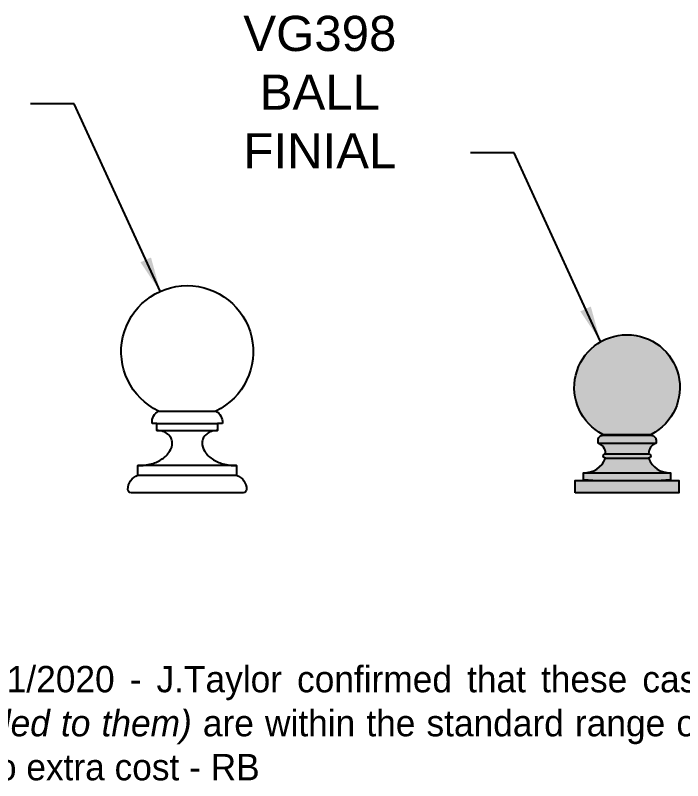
# Model space of a CAD drawing. Header units: millimetres. Extents: x -38686 to 870903, y -23218 to 232707.
# Drawn here: x 7604 to 8363, y 24356 to 25226 of the extents above; entities that cross this region are included whole.
import ezdxf

# ---------------------------------------------------------------- set-up
doc = ezdxf.new("R2010")
doc.units = ezdxf.units.MM
doc.header["$LTSCALE"] = 10
for name, color, linetype in [('40 - Detail Outline', 142, 'Continuous'), ('42 - Detail Hatch', 7, 'Continuous'), ('44 - Detail Text', 7, 'Continuous')]:
    doc.layers.add(name, color=color, linetype=linetype)
doc.styles.add('1-20', font='romans.shx', dxfattribs={"width": 0.8, "height": 35})
doc.styles.add('CGBOLD', font='arialbd.ttf')
doc.dimstyles.new('1-20', dxfattribs={"dimtxt": 35, "dimasz": 40, "dimexe": 40, "dimexo": 40, "dimgap": 40, "dimtad": 1, "dimdec": 0, "dimzin": 0, "dimdsep": 46, "dimtxsty": '1-20', "dimblk": 'OBLIQUE', "dimcen": 40, "dimdle": 40, "dimclrd": 251, "dimclre": 251, "dimclrt": 251, "dimadec": 0, "dimazin": 0, "dimtfac": 1, "dimtdec": 0, "dimtix": 1, "dimtmove": 1, "dimatfit": 3, "dimfxl": 1, "dimtolj": 1, "dimtzin": 0, "dimlwd": 25, "dimarcsym": 0})

# ---------------------------------------------------------------- blocks, each defined once
blk = doc.blocks.new('_Oblique')
at = {"color": 0, "linetype": 'ByBlock', "lineweight": -2}
blk.add_line((-0.5, -0.5), (0.5, 0.5), dxfattribs=at)

msp = doc.modelspace()

# ---------------------------------------------------------------- hatches: boundary and pattern name
at = {"layer": '42 - Detail Hatch', "ltscale": 10}
h = msp.add_hatch(color=69, dxfattribs=at)
h.dxf.hatch_style = 1
edge = h.paths.add_edge_path()
edge.add_line((8240.81818821427, 24682.82643074263), (8240.81818821427, 24696.82643074263))
edge.add_line((8240.81818821427, 24696.82643074263), (8260.891829202043, 24696.82643074263))
edge.add_line((8260.891829202043, 24696.82643074263), (8250.31818821427, 24697.82643074263))
edge.add_line((8250.31818821427, 24697.82643074263), (8250.318188214504, 24705.82643074261))
edge.add_arc((8251.58795638354, 24731.09193351646), 25.2973900159326, 267.1229071290397, 339.726715236705)
edge.add_arc((8275.31818821427, 24724.82643074263), 2.5, 90, 270, ccw=False)
edge.add_arc((8263.02168716088, 24727.62682582981), 12.30016972908999, 358.6005817454214, 432.0218451338426)
edge.add_line((8266.81818821427, 24739.32643074263), (8266.81818821427, 24742.82643074263))
edge.add_arc((8272.318188214267, 24742.82643074263), 5.499999999996362, 89.99999999996209, 180.0000000000379, ccw=False)
edge.add_line((8272.31818821427, 24748.32643074263), (8272.318188213689, 24749.32643074292))
edge.add_arc((8299.818188214269, 24802.65325326187), 59.99999999999866, 89.9999999999983, 242.7203872633978, ccw=False)
edge.add_arc((8299.818188214273, 24802.65325326187), 60.00000000000364, -62.72038726339781, 90.0000000000017, ccw=False)
edge.add_line((8327.318188214853, 24749.32643074292), (8327.31818821427, 24748.32643074263))
edge.add_arc((8327.318188214274, 24742.82643074263), 5.499999999996362, -3.7914560380158946e-11, 90.00000000003791, ccw=False)
edge.add_line((8332.81818821427, 24742.82643074263), (8332.81818821427, 24739.32643074263))
edge.add_arc((8336.61468926766, 24727.62682582981), 12.30016972908962, 107.9781548661573, 181.3994182545786)
edge.add_arc((8324.31818821427, 24724.82643074263), 2.5, -90, 90, ccw=False)
edge.add_arc((8348.048420045001, 24731.09193351646), 25.29739001593263, 200.2732847632949, 272.8770928709603)
edge.add_line((8349.318188214038, 24705.82643074261), (8349.31818821427, 24697.82643074263))
edge.add_line((8349.31818821427, 24697.82643074263), (8338.744547226499, 24696.82643074263))
edge.add_line((8338.744547226499, 24696.82643074263), (8358.81818821427, 24696.82643074263))
edge.add_line((8358.81818821427, 24696.82643074263), (8358.81818821427, 24682.82643074263))
edge.add_line((8358.81818821427, 24682.82643074263), (8240.81818821427, 24682.82643074263))

# ---------------------------------------------------------------- linework, layer by layer
at = {"color": 252, "ltscale": 10}
for p, q in [((7767.318188215289, 24775.82643074215), (7832.318188213252, 24775.82643074215)), ((7765.318188214271, 24761.82643074263), (7834.318188214271, 24761.82643074259)), ((8272.318188213689, 24749.32643074292), (8327.318188214853, 24749.32643071111)), ((7855.818188214271, 24713.82647185259), (7743.818188214271, 24713.82647185259)), ((7743.818188214271, 24702.82643074263), (7855.818188214271, 24702.82643074263)), ((8260.891829202043, 24696.82643074263), (8338.744547226499, 24696.82643074263))]:
    msp.add_line(p, q, dxfattribs=at)
at = {"color": 251, "ltscale": 10}
for p, q in [((7765.318188214271, 24753.82643074263), (7834.318188214271, 24753.82643074263)), ((8266.81818821427, 24739.32643074263), (8332.81818821427, 24739.32643074263)), ((8275.31818821427, 24727.32643074263), (8324.31818821427, 24727.32643074263)), ((8275.31818821427, 24722.32643074263), (8324.31818821427, 24722.32643074263)), ((8250.318188214504, 24705.82643074261), (8349.318188214038, 24705.82643074563))]:
    msp.add_line(p, q, dxfattribs=at)
at = {"color": 250, "ltscale": 10}
msp.add_line((8272.31818821427, 24748.32643074264), (8327.31818821427, 24748.32643074263), dxfattribs=at)
at = {"layer": '40 - Detail Outline', "color": 7, "ltscale": 10}
for points in [[(7736.318188214271, 24682.82643074263, -0.414213562373095), (7732.318188214271, 24686.82643074263, -0.3220922169765359), (7743.818188214271, 24702.82643074263), (7743.818188214271, 24713.82647185259, 1.054323775581134e-07), (7743.818212880204, 24713.8264718526, 0.06745898899230073), (7759.335752724935, 24715.92965285305, 0.07981244540743869), (7771.395370121933, 24721.44171568356, 0.1071181138607269), (7780.152135485874, 24730.48377514846, 0.1398873809739321), (7782.818188213456, 24739.82635897328, 1.589156847428464e-06), (7782.818188214271, 24739.82643074264, 0.1200112168698934), (7781.553936903107, 24745.01779002225, 0.1049567332457738), (7777.692556885017, 24749.72592567925, 0.08892268746662092), (7772.178586862956, 24752.71936215244, 0.08016689801177466), (7765.318188214271, 24753.82643074263), (7765.318188214271, 24761.82643074263), (7760.280646294766, 24761.82643074263), (7759.781589576134, 24762.29573236296, -0.2927785225140419), (7767.318188215289, 24775.82643074215, -0.7977232369336708), (7799.818188214271, 24918.41895991561, -0.7977232369336708), (7832.318188213252, 24775.82643074215, -0.2927785225140419), (7839.854786852407, 24762.29573236296), (7839.355730133775, 24761.82643074263), (7834.318188214271, 24761.82643074263), (7834.318188214271, 24753.82643074263, 0.08016689801177466), (7827.457789565586, 24752.71936215244, 0.08892268746662092), (7821.943819543525, 24749.72592567925, 0.1049567332457738), (7818.082439525435, 24745.01779002225, 0.1200112168698934), (7816.818188214271, 24739.82643074264, 1.589156847428464e-06), (7816.818188215086, 24739.82635897328, 0.1398873809739321), (7819.484240942667, 24730.48377514846, 0.1071181138607269), (7828.241006306609, 24721.44171568356, 0.07981244540743869), (7840.300623703606, 24715.92965285305, 0.06745898899230073), (7855.818163548338, 24713.8264718526, 1.054323775581134e-07), (7855.818188214271, 24713.82647185259), (7855.818188214271, 24702.82643074263, -0.3220922169765359), (7867.318188214271, 24686.82643074263, -0.414213562373095), (7863.318188214271, 24682.82643074263)], [(8240.81818821427, 24682.82643074263), (8240.81818821427, 24696.82643074263), (8260.891829202043, 24696.82643074263), (8250.31818821427, 24697.82643074263), (8250.318188214504, 24705.82643074261, 0.3278349515915454), (8275.31818821427, 24722.32643074263, -0.9999999999999999), (8275.31818821427, 24727.32643074263, 0.3317897612088683), (8266.81818821427, 24739.32643074263), (8266.81818821427, 24742.82643074263, -0.4142135623734825), (8272.31818821427, 24748.32643074263), (8272.318188213689, 24749.32643074292, -0.7863600697614992), (8299.81818821427, 24862.65325326188, -0.7863600697614992), (8327.318188214853, 24749.32643074292), (8327.31818821427, 24748.32643074263, -0.4142135623734825), (8332.81818821427, 24742.82643074263), (8332.81818821427, 24739.32643074263, 0.3317897612088683), (8324.31818821427, 24727.32643074263, -0.9999999999999999), (8324.31818821427, 24722.32643074263, 0.3278349515915454), (8349.318188214038, 24705.82643074261), (8349.31818821427, 24697.82643074263), (8338.744547226499, 24696.82643074263), (8358.81818821427, 24696.82643074263), (8358.81818821427, 24682.82643074263)]]:
    msp.add_lwpolyline(points, format="xyb", close=True, dxfattribs=at)

# ---------------------------------------------------------------- texts
at = {"layer": '44 - Detail Text', "color": 251, "ltscale": 10, "insert": (8081.752427727424, 25051.70130546199), "char_height": 40, "width": 262.306823416453, "attachment_point": 9, "style": '1-20'}
msp.add_mtext('\\pxqc;{\\fArial|b0|i0|c0|p34;\\W1;\\C3;VG398 BALL FINIAL}', dxfattribs=at)
at = {"layer": '44 - Detail Text', "insert": (7516.554928138856, 24420.97200259582), "char_height": 30, "width": 1106.599337557619, "attachment_point": 4, "style": 'CGBOLD'}
msp.add_mtext('\\pxqj;{\\fCentury Gothic|b0|i0|c0|p34;\\C1;27/01/2020 - J.Taylor confirmed that these castings \\fCentury Gothic|b0|i1|c0|p34;(nothing welded to them)\\fCentury Gothic|b0|i0|c0|p34; are within the standard range of finial options at no extra cost - RB}', dxfattribs=at)

# ---------------------------------------------------------------- leaders
at = {"layer": '44 - Detail Text', "color": 250, "ltscale": 10}
msp.add_leader([(7769.315209999539, 24911.32233978875), (7671.43648818447, 25124.96701211573), (7621.752427727424, 25124.96701211573)], dimstyle='1-20', override={"dimgap": 40, "dimtad": 0}, dxfattribs=at)
at = {"layer": '44 - Detail Text', "color": 250, "ltscale": 10, "annotation_type": 0, "has_hookline": 1, "hookline_direction": 1, "text_width": 171.268758526603}
msp.add_leader([(8269.31520999951, 24855.55663313502), (8171.43648818447, 25069.20130546199), (8121.752427727424, 25069.20130546199)], dimstyle='1-20', override={"dimgap": 40, "dimtad": 0}, dxfattribs=at)

doc.saveas('drawing.dxf')
